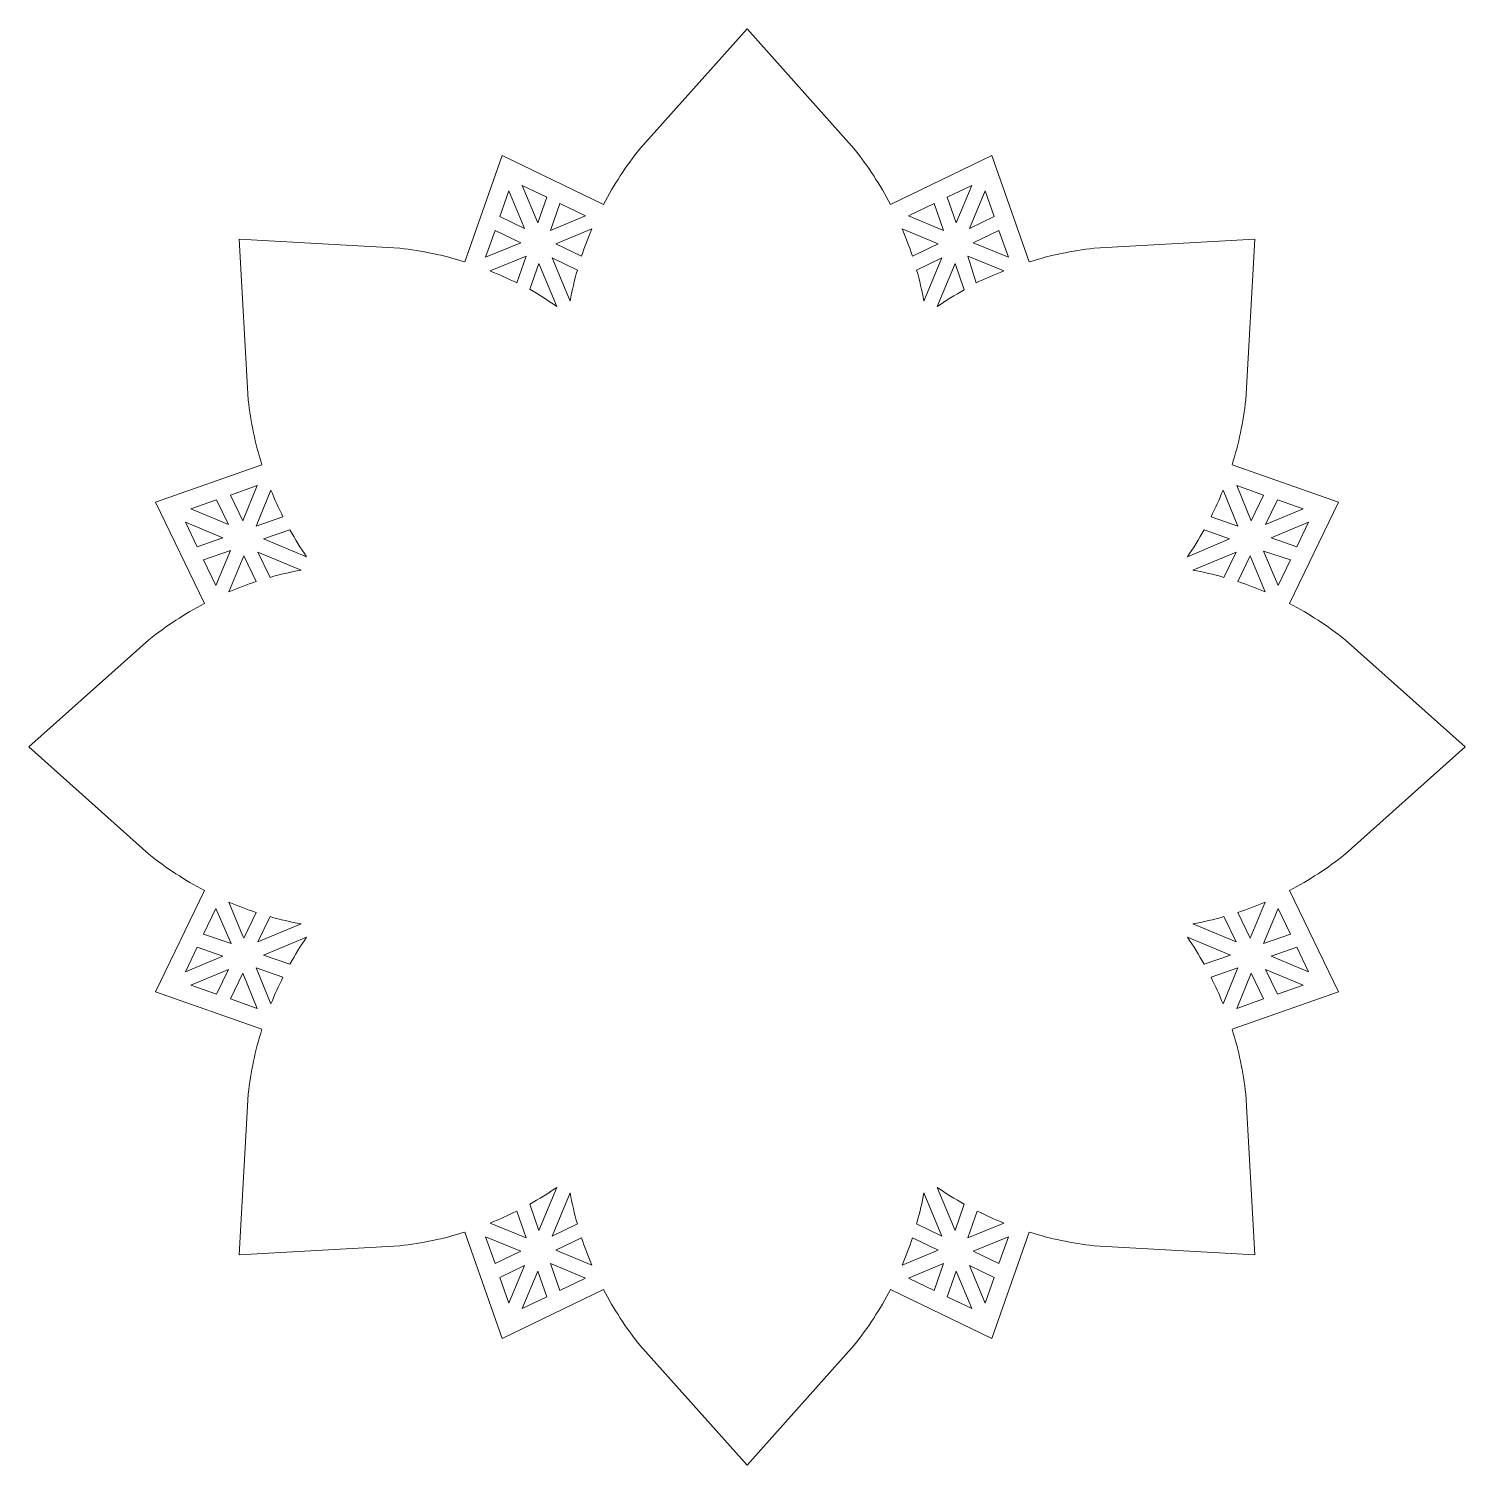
# Model space of a CAD drawing. Header units: centimetres. Extents: x -26.7 to 26.7, y -8.3 to 8.3.
# Drawn here: x -8.34 to 7.58, y -7.96 to 7.96 of the extents above; entities that cross this region are included whole.
import ezdxf

# ---------------------------------------------------------------- set-up
doc = ezdxf.new("R2010")
doc.units = ezdxf.units.CM
doc.header["$MEASUREMENT"] = 0
doc.layers.add('Layer 1', color=7, linetype='Continuous')

msp = doc.modelspace()

# ---------------------------------------------------------------- linework, layer by layer
at = {"layer": 'Layer 1', "color": 181, "lineweight": 9}
for points, knots in [([(0.8094, -6.62815), (0.96307, -6.4362), (1.09781, -6.22985), (1.21173, -6.01195), (1.21173, -6.01195), (1.21173, -6.01195), (2.33576, -6.55434), (2.33576, -6.55434), (2.33576, -6.55434), (2.33576, -6.55434), (2.74704, -5.37601), (2.74704, -5.37601), (2.74704, -5.37601), (2.98166, -5.44953), (3.22286, -5.50017), (3.46724, -5.52723), (3.46724, -5.52723), (3.46724, -5.52723), (5.24959, -5.62873), (5.24959, -5.62873), (5.24959, -5.62873), (5.24959, -5.62873), (5.14809, -3.84638), (5.14809, -3.84638), (5.14809, -3.84638), (5.12103, -3.60199), (5.07039, -3.3608), (4.99687, -3.12617), (4.99687, -3.12617), (4.99687, -3.12617), (6.1752, -2.71489), (6.1752, -2.71489), (6.1752, -2.71489), (6.1752, -2.71489), (5.63281, -1.59087), (5.63281, -1.59087), (5.63281, -1.59087), (5.85071, -1.47694), (6.05707, -1.34221), (6.24901, -1.18854), (6.24901, -1.18854), (6.24901, -1.18854), (7.58109, 0.00001), (7.58109, 0.00001), (7.58109, 0.00001), (7.58109, 0.00001), (6.24901, 1.18855), (6.24901, 1.18855), (6.24901, 1.18855), (6.05707, 1.34222), (5.85071, 1.47695), (5.63281, 1.59087), (5.63281, 1.59087), (5.63281, 1.59087), (6.1752, 2.7149), (6.1752, 2.7149), (6.1752, 2.7149), (6.1752, 2.7149), (4.99687, 3.12618), (4.99687, 3.12618), (4.99687, 3.12618), (5.07039, 3.36081), (5.12103, 3.602), (5.14809, 3.84639), (5.14809, 3.84639), (5.14809, 3.84639), (5.24959, 5.62874), (5.24959, 5.62874), (5.24959, 5.62874), (5.24959, 5.62874), (3.46724, 5.52724), (3.46724, 5.52724), (3.46724, 5.52724), (3.22286, 5.50018), (2.98167, 5.44953), (2.74704, 5.37601), (2.74704, 5.37601), (2.74704, 5.37601), (2.33576, 6.55435), (2.33576, 6.55435), (2.33576, 6.55435), (2.33576, 6.55435), (1.21173, 6.01196), (1.21173, 6.01196), (1.21173, 6.01196), (1.09781, 6.22986), (0.96307, 6.43621), (0.8094, 6.62815), (0.8094, 6.62815), (0.8094, 6.62815), (-0.37914, 7.96023), (-0.37914, 7.96023), (-0.37914, 7.96023), (-0.37914, 7.96023), (-1.56769, 6.62815), (-1.56769, 6.62815), (-1.56769, 6.62815), (-1.72136, 6.43621), (-1.8561, 6.22985), (-1.97001, 6.01196), (-1.97001, 6.01196), (-1.97001, 6.01196), (-3.09404, 6.55435), (-3.09404, 6.55435), (-3.09404, 6.55435), (-3.09404, 6.55435), (-3.50532, 5.37601), (-3.50532, 5.37601), (-3.50532, 5.37601), (-3.73995, 5.44953), (-3.98114, 5.50018), (-4.22553, 5.52724), (-4.22553, 5.52724), (-4.22553, 5.52724), (-6.00788, 5.62874), (-6.00788, 5.62874), (-6.00788, 5.62874), (-6.00788, 5.62874), (-5.90638, 3.84639), (-5.90638, 3.84639), (-5.90638, 3.84639), (-5.87932, 3.602), (-5.82868, 3.36081), (-5.75516, 3.12618), (-5.75516, 3.12618), (-5.75516, 3.12618), (-6.93349, 2.7149), (-6.93349, 2.7149), (-6.93349, 2.7149), (-6.93349, 2.7149), (-6.39111, 1.59087), (-6.39111, 1.59087), (-6.39111, 1.59087), (-6.609, 1.47695), (-6.81536, 1.34222), (-7.0073, 1.18855), (-7.0073, 1.18855), (-7.0073, 1.18855), (-8.33938, 0.00001), (-8.33938, 0.00001), (-8.33938, 0.00001), (-8.33938, 0.00001), (-7.0073, -1.18854), (-7.0073, -1.18854), (-7.0073, -1.18854), (-6.81536, -1.34221), (-6.609, -1.47694), (-6.3911, -1.59087), (-6.3911, -1.59087), (-6.3911, -1.59087), (-6.93349, -2.71489), (-6.93349, -2.71489), (-6.93349, -2.71489), (-6.93349, -2.71489), (-5.75515, -3.12617), (-5.75515, -3.12617), (-5.75515, -3.12617), (-5.82868, -3.3608), (-5.87932, -3.60199), (-5.90638, -3.84638), (-5.90638, -3.84638), (-5.90638, -3.84638), (-6.00788, -5.62873), (-6.00788, -5.62873), (-6.00788, -5.62873), (-6.00788, -5.62873), (-4.22553, -5.52723), (-4.22553, -5.52723), (-4.22553, -5.52723), (-3.98114, -5.50017), (-3.73995, -5.44953), (-3.50532, -5.37601), (-3.50532, -5.37601), (-3.50532, -5.37601), (-3.09404, -6.55434), (-3.09404, -6.55434), (-3.09404, -6.55434), (-3.09404, -6.55434), (-1.97001, -6.01195), (-1.97001, -6.01195), (-1.97001, -6.01195), (-1.85609, -6.22985), (-1.72136, -6.4362), (-1.56769, -6.62815), (-1.56769, -6.62815), (-1.56769, -6.62815), (-0.37914, -7.96023), (-0.37914, -7.96023), (-0.37914, -7.96023), (-0.37914, -7.96023), (0.8094, -6.62815), (0.8094, -6.62815)], [0, 0, 0, 0, 0.02040816, 0.02040816, 0.02040816, 0.02040816, 0.04081633, 0.04081633, 0.04081633, 0.04081633, 0.06122449, 0.06122449, 0.06122449, 0.06122449, 0.08163265, 0.08163265, 0.08163265, 0.08163265, 0.10204082, 0.10204082, 0.10204082, 0.10204082, 0.12244898, 0.12244898, 0.12244898, 0.12244898, 0.14285714, 0.14285714, 0.14285714, 0.14285714, 0.16326531, 0.16326531, 0.16326531, 0.16326531, 0.18367347, 0.18367347, 0.18367347, 0.18367347, 0.20408163, 0.20408163, 0.20408163, 0.20408163, 0.2244898, 0.2244898, 0.2244898, 0.2244898, 0.24489796, 0.24489796, 0.24489796, 0.24489796, 0.26530612, 0.26530612, 0.26530612, 0.26530612, 0.28571429, 0.28571429, 0.28571429, 0.28571429, 0.30612245, 0.30612245, 0.30612245, 0.30612245, 0.32653061, 0.32653061, 0.32653061, 0.32653061, 0.34693878, 0.34693878, 0.34693878, 0.34693878, 0.36734694, 0.36734694, 0.36734694, 0.36734694, 0.3877551, 0.3877551, 0.3877551, 0.3877551, 0.40816327, 0.40816327, 0.40816327, 0.40816327, 0.42857143, 0.42857143, 0.42857143, 0.42857143, 0.44897959, 0.44897959, 0.44897959, 0.44897959, 0.46938776, 0.46938776, 0.46938776, 0.46938776, 0.48979592, 0.48979592, 0.48979592, 0.48979592, 0.51020408, 0.51020408, 0.51020408, 0.51020408, 0.53061224, 0.53061224, 0.53061224, 0.53061224, 0.55102041, 0.55102041, 0.55102041, 0.55102041, 0.57142857, 0.57142857, 0.57142857, 0.57142857, 0.59183673, 0.59183673, 0.59183673, 0.59183673, 0.6122449, 0.6122449, 0.6122449, 0.6122449, 0.63265306, 0.63265306, 0.63265306, 0.63265306, 0.65306122, 0.65306122, 0.65306122, 0.65306122, 0.67346939, 0.67346939, 0.67346939, 0.67346939, 0.69387755, 0.69387755, 0.69387755, 0.69387755, 0.71428571, 0.71428571, 0.71428571, 0.71428571, 0.73469388, 0.73469388, 0.73469388, 0.73469388, 0.75510204, 0.75510204, 0.75510204, 0.75510204, 0.7755102, 0.7755102, 0.7755102, 0.7755102, 0.79591837, 0.79591837, 0.79591837, 0.79591837, 0.81632653, 0.81632653, 0.81632653, 0.81632653, 0.83673469, 0.83673469, 0.83673469, 0.83673469, 0.85714286, 0.85714286, 0.85714286, 0.85714286, 0.87755102, 0.87755102, 0.87755102, 0.87755102, 0.89795918, 0.89795918, 0.89795918, 0.89795918, 0.91836735, 0.91836735, 0.91836735, 0.91836735, 0.93877551, 0.93877551, 0.93877551, 0.93877551, 0.95918367, 0.95918367, 0.95918367, 0.95918367, 1, 1, 1, 1]), ([(-2.59836, 6.09309), (-2.59836, 6.09309), (-2.69806, 5.80742), (-2.69806, 5.80742), (-2.69806, 5.80742), (-2.69806, 5.80742), (-2.87086, 6.22459), (-2.87086, 6.22459), (-2.87086, 6.22459), (-2.87086, 6.22459), (-2.59836, 6.09309), (-2.59836, 6.09309)], [0, 0, 0, 0, 0.25, 0.25, 0.25, 0.25, 0.5, 0.5, 0.5, 0.5, 1, 1, 1, 1]), ([(1.93978, 5.80742), (1.93978, 5.80742), (2.11257, 6.22459), (2.11257, 6.22459), (2.11257, 6.22459), (2.11257, 6.22459), (1.84007, 6.09309), (1.84007, 6.09309), (1.84007, 6.09309), (1.84007, 6.09309), (1.93978, 5.80742), (1.93978, 5.80742)], [0, 0, 0, 0, 0.25, 0.25, 0.25, 0.25, 0.5, 0.5, 0.5, 0.5, 1, 1, 1, 1]), ([(-2.84589, 5.7462), (-2.84589, 5.7462), (-2.85339, 5.7643), (-2.85339, 5.7643), (-2.85339, 5.7643), (-2.85339, 5.7643), (-3.01868, 6.16336), (-3.01868, 6.16336), (-3.01868, 6.16336), (-3.01868, 6.16336), (-3.11839, 5.87769), (-3.11839, 5.87769), (-3.11839, 5.87769), (-3.11839, 5.87769), (-2.84589, 5.7462), (-2.84589, 5.7462)], [0, 0, 0, 0, 0.2, 0.2, 0.2, 0.2, 0.4, 0.4, 0.4, 0.4, 0.6, 0.6, 0.6, 0.6, 1, 1, 1, 1]), ([(2.3601, 5.87769), (2.3601, 5.87769), (2.0876, 5.7462), (2.0876, 5.7462), (2.0876, 5.7462), (2.0876, 5.7462), (2.26039, 6.16336), (2.26039, 6.16336), (2.26039, 6.16336), (2.26039, 6.16336), (2.3601, 5.87769), (2.3601, 5.87769)], [0, 0, 0, 0, 0.25, 0.25, 0.25, 0.25, 0.5, 0.5, 0.5, 0.5, 1, 1, 1, 1]), ([(-2.16915, 5.88599), (-2.16915, 5.88599), (-2.45332, 6.02311), (-2.45332, 6.02311), (-2.45332, 6.02311), (-2.45332, 6.02311), (-2.55729, 5.72521), (-2.55729, 5.72521), (-2.55729, 5.72521), (-2.55729, 5.72521), (-2.16915, 5.88599), (-2.16915, 5.88599)], [0, 0, 0, 0, 0.25, 0.25, 0.25, 0.25, 0.5, 0.5, 0.5, 0.5, 1, 1, 1, 1]), ([(1.79901, 5.72521), (1.79901, 5.72521), (1.69503, 6.02311), (1.69503, 6.02311), (1.69503, 6.02311), (1.69503, 6.02311), (1.41087, 5.88599), (1.41087, 5.88599), (1.41087, 5.88599), (1.41087, 5.88599), (1.79901, 5.72521), (1.79901, 5.72521)], [0, 0, 0, 0, 0.25, 0.25, 0.25, 0.25, 0.5, 0.5, 0.5, 0.5, 1, 1, 1, 1]), ([(-2.09779, 5.74236), (-2.09779, 5.74236), (-2.49606, 5.57739), (-2.49606, 5.57739), (-2.49606, 5.57739), (-2.49606, 5.57739), (-2.21188, 5.44026), (-2.21188, 5.44026), (-2.21188, 5.44026), (-2.17813, 5.54253), (-2.14007, 5.64332), (-2.09779, 5.74236)], [0, 0, 0, 0, 0.25, 0.25, 0.25, 0.25, 0.5, 0.5, 0.5, 0.5, 1, 1, 1, 1]), ([(1.73778, 5.57739), (1.73778, 5.57739), (1.45359, 5.44026), (1.45359, 5.44026), (1.45359, 5.44026), (1.41985, 5.54253), (1.38178, 5.64332), (1.3395, 5.74236), (1.3395, 5.74236), (1.3395, 5.74236), (1.73778, 5.57739), (1.73778, 5.57739)], [0, 0, 0, 0, 0.25, 0.25, 0.25, 0.25, 0.5, 0.5, 0.5, 0.5, 1, 1, 1, 1]), ([(-2.88729, 5.58852), (-2.88729, 5.58852), (-3.17146, 5.72564), (-3.17146, 5.72564), (-3.17146, 5.72564), (-3.17146, 5.72564), (-3.27543, 5.42775), (-3.27543, 5.42775), (-3.27543, 5.42775), (-3.27543, 5.42775), (-2.88729, 5.58852), (-2.88729, 5.58852)], [0, 0, 0, 0, 0.25, 0.25, 0.25, 0.25, 0.5, 0.5, 0.5, 0.5, 1, 1, 1, 1]), ([(2.51715, 5.42775), (2.51715, 5.42775), (2.41317, 5.72564), (2.41317, 5.72564), (2.41317, 5.72564), (2.41317, 5.72564), (2.12901, 5.58852), (2.12901, 5.58852), (2.12901, 5.58852), (2.12901, 5.58852), (2.51715, 5.42775), (2.51715, 5.42775)], [0, 0, 0, 0, 0.25, 0.25, 0.25, 0.25, 0.5, 0.5, 0.5, 0.5, 1, 1, 1, 1]), ([(-3.22434, 5.27573), (-3.22434, 5.27573), (-2.82606, 5.4407), (-2.82606, 5.4407), (-2.82606, 5.4407), (-2.82606, 5.4407), (-2.93005, 5.14278), (-2.93005, 5.14278), (-2.93005, 5.14278), (-3.02622, 5.19124), (-3.12441, 5.23559), (-3.22434, 5.27573)], [0, 0, 0, 0, 0.25, 0.25, 0.25, 0.25, 0.5, 0.5, 0.5, 0.5, 1, 1, 1, 1]), ([(-2.33968, 4.94221), (-2.33968, 4.94221), (-2.53747, 5.41972), (-2.53747, 5.41972), (-2.53747, 5.41972), (-2.53747, 5.41972), (-2.25932, 5.2855), (-2.25932, 5.2855), (-2.25932, 5.2855), (-2.29139, 5.17237), (-2.3182, 5.05782), (-2.33968, 4.94221)], [0, 0, 0, 0, 0.25, 0.25, 0.25, 0.25, 0.5, 0.5, 0.5, 0.5, 1, 1, 1, 1]), ([(1.5814, 4.94221), (1.55992, 5.05782), (1.5331, 5.17237), (1.50103, 5.2855), (1.50103, 5.2855), (1.50103, 5.2855), (1.77918, 5.41972), (1.77918, 5.41972), (1.77918, 5.41972), (1.77918, 5.41972), (1.5814, 4.94221), (1.5814, 4.94221)], [0, 0, 0, 0, 0.25, 0.25, 0.25, 0.25, 0.5, 0.5, 0.5, 0.5, 1, 1, 1, 1]), ([(2.46605, 5.27573), (2.36612, 5.23559), (2.25841, 5.19124), (2.16224, 5.14278), (2.16224, 5.14278), (2.16224, 5.14278), (2.06778, 5.4407), (2.06778, 5.4407), (2.06778, 5.4407), (2.06778, 5.4407), (2.46605, 5.27573), (2.46605, 5.27573)], [0, 0, 0, 0, 0.25, 0.25, 0.25, 0.25, 0.5, 0.5, 0.5, 0.5, 1, 1, 1, 1]), ([(-2.4875, 4.88098), (-2.4875, 4.88098), (-2.68529, 5.35849), (-2.68529, 5.35849), (-2.68529, 5.35849), (-2.68529, 5.35849), (-2.78707, 5.07404), (-2.78707, 5.07404), (-2.78707, 5.07404), (-2.6844, 5.01672), (-2.58444, 4.94754), (-2.4875, 4.88098)], [0, 0, 0, 0, 0.25, 0.25, 0.25, 0.25, 0.5, 0.5, 0.5, 0.5, 1, 1, 1, 1]), ([(2.02878, 5.0669), (1.92611, 5.00958), (1.82615, 4.94754), (1.72922, 4.88098), (1.72922, 4.88098), (1.72922, 4.88098), (1.92701, 5.35849), (1.92701, 5.35849), (1.92701, 5.35849), (1.92701, 5.35849), (2.02878, 5.0669), (2.02878, 5.0669)], [0, 0, 0, 0, 0.25, 0.25, 0.25, 0.25, 0.5, 0.5, 0.5, 0.5, 1, 1, 1, 1]), ([(-5.80689, 2.89629), (-5.80689, 2.89629), (-6.10479, 2.79232), (-6.10479, 2.79232), (-6.10479, 2.79232), (-6.10479, 2.79232), (-5.96767, 2.50815), (-5.96767, 2.50815), (-5.96767, 2.50815), (-5.96767, 2.50815), (-5.80689, 2.89629), (-5.80689, 2.89629)], [0, 0, 0, 0, 0.25, 0.25, 0.25, 0.25, 0.5, 0.5, 0.5, 0.5, 1, 1, 1, 1]), ([(5.20938, 2.50815), (5.20938, 2.50815), (5.3465, 2.79232), (5.3465, 2.79232), (5.3465, 2.79232), (5.3465, 2.79232), (5.0486, 2.89629), (5.0486, 2.89629), (5.0486, 2.89629), (5.0486, 2.89629), (5.20938, 2.50815), (5.20938, 2.50815)], [0, 0, 0, 0, 0.25, 0.25, 0.25, 0.25, 0.5, 0.5, 0.5, 0.5, 1, 1, 1, 1]), ([(-6.25683, 2.73925), (-6.25683, 2.73925), (-6.12534, 2.46674), (-6.12534, 2.46674), (-6.12534, 2.46674), (-6.12534, 2.46674), (-6.5425, 2.63954), (-6.5425, 2.63954), (-6.5425, 2.63954), (-6.5425, 2.63954), (-6.25683, 2.73925), (-6.25683, 2.73925)], [0, 0, 0, 0, 0.25, 0.25, 0.25, 0.25, 0.5, 0.5, 0.5, 0.5, 1, 1, 1, 1]), ([(-5.65487, 2.8452), (-5.61473, 2.74527), (-5.57038, 2.64708), (-5.52192, 2.55091), (-5.52192, 2.55091), (-5.52192, 2.55091), (-5.81984, 2.44692), (-5.81984, 2.44692), (-5.81984, 2.44692), (-5.81984, 2.44692), (-5.65487, 2.8452), (-5.65487, 2.8452)], [0, 0, 0, 0, 0.25, 0.25, 0.25, 0.25, 0.5, 0.5, 0.5, 0.5, 1, 1, 1, 1]), ([(5.06156, 2.44692), (5.06156, 2.44692), (4.76363, 2.55091), (4.76363, 2.55091), (4.76363, 2.55091), (4.81209, 2.64708), (4.85645, 2.74527), (4.89659, 2.8452), (4.89659, 2.8452), (4.89659, 2.8452), (5.06156, 2.44692), (5.06156, 2.44692)], [0, 0, 0, 0, 0.25, 0.25, 0.25, 0.25, 0.5, 0.5, 0.5, 0.5, 1, 1, 1, 1]), ([(5.36705, 2.46674), (5.36705, 2.46674), (5.78421, 2.63954), (5.78421, 2.63954), (5.78421, 2.63954), (5.78421, 2.63954), (5.49854, 2.73925), (5.49854, 2.73925), (5.49854, 2.73925), (5.49854, 2.73925), (5.36705, 2.46674), (5.36705, 2.46674)], [0, 0, 0, 0, 0.25, 0.25, 0.25, 0.25, 0.5, 0.5, 0.5, 0.5, 1, 1, 1, 1]), ([(-6.18657, 2.31892), (-6.18657, 2.31892), (-6.60373, 2.49172), (-6.60373, 2.49172), (-6.60373, 2.49172), (-6.60373, 2.49172), (-6.47224, 2.21922), (-6.47224, 2.21922), (-6.47224, 2.21922), (-6.47224, 2.21922), (-6.18657, 2.31892), (-6.18657, 2.31892)], [0, 0, 0, 0, 0.25, 0.25, 0.25, 0.25, 0.5, 0.5, 0.5, 0.5, 1, 1, 1, 1]), ([(-5.44604, 2.40793), (-5.38872, 2.30526), (-5.32668, 2.2053), (-5.26012, 2.10836), (-5.26012, 2.10836), (-5.26012, 2.10836), (-5.73763, 2.30615), (-5.73763, 2.30615), (-5.73763, 2.30615), (-5.73763, 2.30615), (-5.44604, 2.40793), (-5.44604, 2.40793)], [0, 0, 0, 0, 0.25, 0.25, 0.25, 0.25, 0.5, 0.5, 0.5, 0.5, 1, 1, 1, 1]), ([(4.50184, 2.10836), (4.5684, 2.2053), (4.63043, 2.30526), (4.68775, 2.40793), (4.68775, 2.40793), (4.68775, 2.40793), (4.96982, 2.30615), (4.96982, 2.30615), (4.96982, 2.30615), (4.96982, 2.30615), (4.50184, 2.10836), (4.50184, 2.10836)], [0, 0, 0, 0, 0.25, 0.25, 0.25, 0.25, 0.5, 0.5, 0.5, 0.5, 1, 1, 1, 1]), ([(5.71395, 2.21922), (5.71395, 2.21922), (5.42828, 2.31892), (5.42828, 2.31892), (5.42828, 2.31892), (5.42828, 2.31892), (5.84544, 2.49172), (5.84544, 2.49172), (5.84544, 2.49172), (5.84544, 2.49172), (5.71395, 2.21922), (5.71395, 2.21922)], [0, 0, 0, 0, 0.25, 0.25, 0.25, 0.25, 0.5, 0.5, 0.5, 0.5, 1, 1, 1, 1]), ([(-6.10436, 2.17815), (-6.10436, 2.17815), (-6.40225, 2.07418), (-6.40225, 2.07418), (-6.40225, 2.07418), (-6.40225, 2.07418), (-6.26513, 1.79001), (-6.26513, 1.79001), (-6.26513, 1.79001), (-6.26513, 1.79001), (-6.10436, 2.17815), (-6.10436, 2.17815)], [0, 0, 0, 0, 0.25, 0.25, 0.25, 0.25, 0.5, 0.5, 0.5, 0.5, 1, 1, 1, 1]), ([(-6.12151, 1.71865), (-6.12151, 1.71865), (-5.95654, 2.11692), (-5.95654, 2.11692), (-5.95654, 2.11692), (-5.95654, 2.11692), (-5.8194, 1.83273), (-5.8194, 1.83273), (-5.8194, 1.83273), (-5.92167, 1.79899), (-6.02246, 1.76093), (-6.12151, 1.71865)], [0, 0, 0, 0, 0.25, 0.25, 0.25, 0.25, 0.5, 0.5, 0.5, 0.5, 1, 1, 1, 1]), ([(-5.32136, 1.96054), (-5.43696, 1.93906), (-5.55151, 1.91225), (-5.66464, 1.88018), (-5.66464, 1.88018), (-5.66464, 1.88018), (-5.79886, 2.15833), (-5.79886, 2.15833), (-5.79886, 2.15833), (-5.79886, 2.15833), (-5.32136, 1.96054), (-5.32136, 1.96054)], [0, 0, 0, 0, 0.25, 0.25, 0.25, 0.25, 0.5, 0.5, 0.5, 0.5, 1, 1, 1, 1]), ([(4.90635, 1.88018), (4.79323, 1.91225), (4.67868, 1.93906), (4.56307, 1.96054), (4.56307, 1.96054), (4.56307, 1.96054), (5.04057, 2.15833), (5.04057, 2.15833), (5.04057, 2.15833), (5.04057, 2.15833), (4.90635, 1.88018), (4.90635, 1.88018)], [0, 0, 0, 0, 0.25, 0.25, 0.25, 0.25, 0.5, 0.5, 0.5, 0.5, 1, 1, 1, 1]), ([(5.36322, 1.71865), (5.26417, 1.76093), (5.16338, 1.79899), (5.06111, 1.83273), (5.06111, 1.83273), (5.06111, 1.83273), (5.19825, 2.11692), (5.19825, 2.11692), (5.19825, 2.11692), (5.19825, 2.11692), (5.36322, 1.71865), (5.36322, 1.71865)], [0, 0, 0, 0, 0.25, 0.25, 0.25, 0.25, 0.5, 0.5, 0.5, 0.5, 1, 1, 1, 1]), ([(5.50684, 1.79001), (5.50684, 1.79001), (5.64396, 2.07418), (5.64396, 2.07418), (5.64396, 2.07418), (5.64396, 2.07418), (5.34607, 2.16863), (5.34607, 2.16863), (5.34607, 2.16863), (5.34607, 2.16863), (5.50684, 1.79001), (5.50684, 1.79001)], [0, 0, 0, 0, 0.25, 0.25, 0.25, 0.25, 0.5, 0.5, 0.5, 0.5, 1, 1, 1, 1]), ([(-6.12151, -1.71864), (-6.02246, -1.76092), (-5.92167, -1.79898), (-5.8194, -1.83273), (-5.8194, -1.83273), (-5.8194, -1.83273), (-5.95654, -2.11691), (-5.95654, -2.11691), (-5.95654, -2.11691), (-5.95654, -2.11691), (-5.96527, -2.09582), (-5.96527, -2.09582), (-5.96527, -2.09582), (-5.96527, -2.09582), (-6.12151, -1.71864), (-6.12151, -1.71864)], [0, 0, 0, 0, 0.2, 0.2, 0.2, 0.2, 0.4, 0.4, 0.4, 0.4, 0.6, 0.6, 0.6, 0.6, 1, 1, 1, 1]), ([(5.19825, -2.11691), (5.19825, -2.11691), (5.06111, -1.83273), (5.06111, -1.83273), (5.06111, -1.83273), (5.16338, -1.79898), (5.26417, -1.76092), (5.36322, -1.71864), (5.36322, -1.71864), (5.36322, -1.71864), (5.19825, -2.11691), (5.19825, -2.11691)], [0, 0, 0, 0, 0.25, 0.25, 0.25, 0.25, 0.5, 0.5, 0.5, 0.5, 1, 1, 1, 1]), ([(-6.26513, -1.79), (-6.26513, -1.79), (-6.40225, -2.07417), (-6.40225, -2.07417), (-6.40225, -2.07417), (-6.40225, -2.07417), (-6.09483, -2.17815), (-6.09483, -2.17815), (-6.09483, -2.17815), (-6.09483, -2.17815), (-6.26513, -1.79), (-6.26513, -1.79)], [0, 0, 0, 0, 0.25, 0.25, 0.25, 0.25, 0.5, 0.5, 0.5, 0.5, 1, 1, 1, 1]), ([(-5.66464, -1.88017), (-5.55151, -1.91224), (-5.43696, -1.93906), (-5.32135, -1.96053), (-5.32135, -1.96053), (-5.32135, -1.96053), (-5.79886, -2.15832), (-5.79886, -2.15832), (-5.79886, -2.15832), (-5.79886, -2.15832), (-5.66464, -1.88017), (-5.66464, -1.88017)], [0, 0, 0, 0, 0.25, 0.25, 0.25, 0.25, 0.5, 0.5, 0.5, 0.5, 1, 1, 1, 1]), ([(4.56307, -1.96053), (4.67868, -1.93906), (4.79323, -1.91224), (4.90635, -1.88017), (4.90635, -1.88017), (4.90635, -1.88017), (5.04057, -2.15832), (5.04057, -2.15832), (5.04057, -2.15832), (5.04057, -2.15832), (4.56307, -1.96053), (4.56307, -1.96053)], [0, 0, 0, 0, 0.25, 0.25, 0.25, 0.25, 0.5, 0.5, 0.5, 0.5, 1, 1, 1, 1]), ([(5.34607, -2.17815), (5.34607, -2.17815), (5.64396, -2.07417), (5.64396, -2.07417), (5.64396, -2.07417), (5.64396, -2.07417), (5.50684, -1.79), (5.50684, -1.79), (5.50684, -1.79), (5.50684, -1.79), (5.34607, -2.17815), (5.34607, -2.17815)], [0, 0, 0, 0, 0.25, 0.25, 0.25, 0.25, 0.5, 0.5, 0.5, 0.5, 1, 1, 1, 1]), ([(-6.47224, -2.21921), (-6.47224, -2.21921), (-6.18657, -2.31892), (-6.18657, -2.31892), (-6.18657, -2.31892), (-6.18657, -2.31892), (-6.60373, -2.49171), (-6.60373, -2.49171), (-6.60373, -2.49171), (-6.60373, -2.49171), (-6.47224, -2.21921), (-6.47224, -2.21921)], [0, 0, 0, 0, 0.25, 0.25, 0.25, 0.25, 0.5, 0.5, 0.5, 0.5, 1, 1, 1, 1]), ([(-5.26012, -2.10835), (-5.32668, -2.20529), (-5.38872, -2.30525), (-5.44604, -2.40792), (-5.44604, -2.40792), (-5.44604, -2.40792), (-5.73763, -2.30614), (-5.73763, -2.30614), (-5.73763, -2.30614), (-5.73763, -2.30614), (-5.26012, -2.10835), (-5.26012, -2.10835)], [0, 0, 0, 0, 0.25, 0.25, 0.25, 0.25, 0.5, 0.5, 0.5, 0.5, 1, 1, 1, 1]), ([(4.68775, -2.40792), (4.63043, -2.30525), (4.5684, -2.20529), (4.50184, -2.10835), (4.50184, -2.10835), (4.50184, -2.10835), (4.97934, -2.30614), (4.97934, -2.30614), (4.97934, -2.30614), (4.97934, -2.30614), (4.68775, -2.40792), (4.68775, -2.40792)], [0, 0, 0, 0, 0.25, 0.25, 0.25, 0.25, 0.5, 0.5, 0.5, 0.5, 1, 1, 1, 1]), ([(5.42828, -2.31892), (5.42828, -2.31892), (5.84544, -2.49171), (5.84544, -2.49171), (5.84544, -2.49171), (5.84544, -2.49171), (5.71395, -2.21921), (5.71395, -2.21921), (5.71395, -2.21921), (5.71395, -2.21921), (5.42828, -2.31892), (5.42828, -2.31892)], [0, 0, 0, 0, 0.25, 0.25, 0.25, 0.25, 0.5, 0.5, 0.5, 0.5, 1, 1, 1, 1]), ([(-6.12534, -2.46674), (-6.12534, -2.46674), (-6.5425, -2.63953), (-6.5425, -2.63953), (-6.5425, -2.63953), (-6.5425, -2.63953), (-6.25683, -2.73924), (-6.25683, -2.73924), (-6.25683, -2.73924), (-6.25683, -2.73924), (-6.12534, -2.46674), (-6.12534, -2.46674)], [0, 0, 0, 0, 0.25, 0.25, 0.25, 0.25, 0.5, 0.5, 0.5, 0.5, 1, 1, 1, 1]), ([(-5.96767, -2.50814), (-5.96767, -2.50814), (-6.10479, -2.79231), (-6.10479, -2.79231), (-6.10479, -2.79231), (-6.10479, -2.79231), (-5.80689, -2.89628), (-5.80689, -2.89628), (-5.80689, -2.89628), (-5.80689, -2.89628), (-5.96767, -2.50814), (-5.96767, -2.50814)], [0, 0, 0, 0, 0.25, 0.25, 0.25, 0.25, 0.5, 0.5, 0.5, 0.5, 1, 1, 1, 1]), ([(-5.81984, -2.44692), (-5.81984, -2.44692), (-5.52192, -2.5509), (-5.52192, -2.5509), (-5.52192, -2.5509), (-5.57038, -2.64707), (-5.61473, -2.74526), (-5.65487, -2.84519), (-5.65487, -2.84519), (-5.65487, -2.84519), (-5.81984, -2.44692), (-5.81984, -2.44692)], [0, 0, 0, 0, 0.25, 0.25, 0.25, 0.25, 0.5, 0.5, 0.5, 0.5, 1, 1, 1, 1]), ([(4.89658, -2.84519), (4.85645, -2.74526), (4.81209, -2.64707), (4.76363, -2.5509), (4.76363, -2.5509), (4.76363, -2.5509), (5.06156, -2.44692), (5.06156, -2.44692), (5.06156, -2.44692), (5.06156, -2.44692), (4.89658, -2.84519), (4.89658, -2.84519)], [0, 0, 0, 0, 0.25, 0.25, 0.25, 0.25, 0.5, 0.5, 0.5, 0.5, 1, 1, 1, 1]), ([(5.0486, -2.89628), (5.0486, -2.89628), (5.3465, -2.79231), (5.3465, -2.79231), (5.3465, -2.79231), (5.3465, -2.79231), (5.20938, -2.50814), (5.20938, -2.50814), (5.20938, -2.50814), (5.20938, -2.50814), (5.0486, -2.89628), (5.0486, -2.89628)], [0, 0, 0, 0, 0.25, 0.25, 0.25, 0.25, 0.5, 0.5, 0.5, 0.5, 1, 1, 1, 1]), ([(5.49854, -2.73924), (5.49854, -2.73924), (5.36705, -2.46674), (5.36705, -2.46674), (5.36705, -2.46674), (5.36705, -2.46674), (5.78421, -2.63953), (5.78421, -2.63953), (5.78421, -2.63953), (5.78421, -2.63953), (5.49854, -2.73924), (5.49854, -2.73924)], [0, 0, 0, 0, 0.25, 0.25, 0.25, 0.25, 0.5, 0.5, 0.5, 0.5, 1, 1, 1, 1]), ([(-2.78707, -5.06689), (-2.6844, -5.00957), (-2.58444, -4.94753), (-2.4875, -4.88098), (-2.4875, -4.88098), (-2.4875, -4.88098), (-2.68529, -5.35848), (-2.68529, -5.35848), (-2.68529, -5.35848), (-2.68529, -5.35848), (-2.78707, -5.06689), (-2.78707, -5.06689)], [0, 0, 0, 0, 0.25, 0.25, 0.25, 0.25, 0.5, 0.5, 0.5, 0.5, 1, 1, 1, 1]), ([(1.72922, -4.88098), (1.82615, -4.94753), (1.92611, -5.00957), (2.02878, -5.06689), (2.02878, -5.06689), (2.02878, -5.06689), (1.92701, -5.35848), (1.92701, -5.35848), (1.92701, -5.35848), (1.92701, -5.35848), (1.72922, -4.88098), (1.72922, -4.88098)], [0, 0, 0, 0, 0.25, 0.25, 0.25, 0.25, 0.5, 0.5, 0.5, 0.5, 1, 1, 1, 1]), ([(-2.33968, -4.9422), (-2.3182, -5.05781), (-2.29139, -5.17236), (-2.25932, -5.28549), (-2.25932, -5.28549), (-2.25932, -5.28549), (-2.53747, -5.41971), (-2.53747, -5.41971), (-2.53747, -5.41971), (-2.53747, -5.41971), (-2.33968, -4.9422), (-2.33968, -4.9422)], [0, 0, 0, 0, 0.25, 0.25, 0.25, 0.25, 0.5, 0.5, 0.5, 0.5, 1, 1, 1, 1]), ([(1.50103, -5.28549), (1.50354, -5.27664), (1.50602, -5.26777), (1.50846, -5.2589), (1.50846, -5.2589), (1.53726, -5.15443), (1.5616, -5.04876), (1.5814, -4.9422), (1.5814, -4.9422), (1.5814, -4.9422), (1.77918, -5.41971), (1.77918, -5.41971), (1.77918, -5.41971), (1.77918, -5.41971), (1.50103, -5.28549), (1.50103, -5.28549)], [0, 0, 0, 0, 0.2, 0.2, 0.2, 0.2, 0.4, 0.4, 0.4, 0.4, 0.6, 0.6, 0.6, 0.6, 1, 1, 1, 1]), ([(-3.22434, -5.27572), (-3.12441, -5.23558), (-3.02622, -5.19123), (-2.93005, -5.14277), (-2.93005, -5.14277), (-2.93005, -5.14277), (-2.82606, -5.44069), (-2.82606, -5.44069), (-2.82606, -5.44069), (-2.82606, -5.44069), (-3.22434, -5.27572), (-3.22434, -5.27572)], [0, 0, 0, 0, 0.25, 0.25, 0.25, 0.25, 0.5, 0.5, 0.5, 0.5, 1, 1, 1, 1]), ([(2.46605, -5.27572), (2.46605, -5.27572), (2.06778, -5.44069), (2.06778, -5.44069), (2.06778, -5.44069), (2.06778, -5.44069), (2.17176, -5.14277), (2.17176, -5.14277), (2.17176, -5.14277), (2.26793, -5.19123), (2.36612, -5.23558), (2.46605, -5.27572)], [0, 0, 0, 0, 0.25, 0.25, 0.25, 0.25, 0.5, 0.5, 0.5, 0.5, 1, 1, 1, 1]), ([(-3.27543, -5.42774), (-3.27543, -5.42774), (-3.17146, -5.72564), (-3.17146, -5.72564), (-3.17146, -5.72564), (-3.17146, -5.72564), (-2.88729, -5.58851), (-2.88729, -5.58851), (-2.88729, -5.58851), (-2.88729, -5.58851), (-3.27543, -5.42774), (-3.27543, -5.42774)], [0, 0, 0, 0, 0.25, 0.25, 0.25, 0.25, 0.5, 0.5, 0.5, 0.5, 1, 1, 1, 1]), ([(-2.49606, -5.57738), (-2.49606, -5.57738), (-2.21188, -5.44025), (-2.21188, -5.44025), (-2.21188, -5.44025), (-2.17813, -5.54252), (-2.14007, -5.64331), (-2.09779, -5.74235), (-2.09779, -5.74235), (-2.09779, -5.74235), (-2.49606, -5.57738), (-2.49606, -5.57738)], [0, 0, 0, 0, 0.25, 0.25, 0.25, 0.25, 0.5, 0.5, 0.5, 0.5, 1, 1, 1, 1]), ([(1.3395, -5.74235), (1.38178, -5.64331), (1.41984, -5.54252), (1.45359, -5.44025), (1.45359, -5.44025), (1.45359, -5.44025), (1.73778, -5.57738), (1.73778, -5.57738), (1.73778, -5.57738), (1.73778, -5.57738), (1.3395, -5.74235), (1.3395, -5.74235)], [0, 0, 0, 0, 0.25, 0.25, 0.25, 0.25, 0.5, 0.5, 0.5, 0.5, 1, 1, 1, 1]), ([(2.12901, -5.58851), (2.12901, -5.58851), (2.41317, -5.72564), (2.41317, -5.72564), (2.41317, -5.72564), (2.41317, -5.72564), (2.51715, -5.42774), (2.51715, -5.42774), (2.51715, -5.42774), (2.51715, -5.42774), (2.12901, -5.58851), (2.12901, -5.58851)], [0, 0, 0, 0, 0.25, 0.25, 0.25, 0.25, 0.5, 0.5, 0.5, 0.5, 1, 1, 1, 1]), ([(-2.55729, -5.7252), (-2.55729, -5.7252), (-2.45332, -6.0231), (-2.45332, -6.0231), (-2.45332, -6.0231), (-2.45332, -6.0231), (-2.16915, -5.88598), (-2.16915, -5.88598), (-2.16915, -5.88598), (-2.16915, -5.88598), (-2.55729, -5.7252), (-2.55729, -5.7252)], [0, 0, 0, 0, 0.25, 0.25, 0.25, 0.25, 0.5, 0.5, 0.5, 0.5, 1, 1, 1, 1]), ([(1.41087, -5.88598), (1.41087, -5.88598), (1.69503, -6.0231), (1.69503, -6.0231), (1.69503, -6.0231), (1.69503, -6.0231), (1.79901, -5.7252), (1.79901, -5.7252), (1.79901, -5.7252), (1.79901, -5.7252), (1.41087, -5.88598), (1.41087, -5.88598)], [0, 0, 0, 0, 0.25, 0.25, 0.25, 0.25, 0.5, 0.5, 0.5, 0.5, 1, 1, 1, 1]), ([(-3.11839, -5.87768), (-3.11839, -5.87768), (-2.84589, -5.74619), (-2.84589, -5.74619), (-2.84589, -5.74619), (-2.84589, -5.74619), (-3.01868, -6.16335), (-3.01868, -6.16335), (-3.01868, -6.16335), (-3.01868, -6.16335), (-3.11839, -5.87768), (-3.11839, -5.87768)], [0, 0, 0, 0, 0.25, 0.25, 0.25, 0.25, 0.5, 0.5, 0.5, 0.5, 1, 1, 1, 1]), ([(-2.69806, -5.80742), (-2.69806, -5.80742), (-2.87086, -6.22458), (-2.87086, -6.22458), (-2.87086, -6.22458), (-2.87086, -6.22458), (-2.59836, -6.09309), (-2.59836, -6.09309), (-2.59836, -6.09309), (-2.59836, -6.09309), (-2.69806, -5.80742), (-2.69806, -5.80742)], [0, 0, 0, 0, 0.25, 0.25, 0.25, 0.25, 0.5, 0.5, 0.5, 0.5, 1, 1, 1, 1]), ([(1.84007, -6.09309), (1.84007, -6.09309), (1.93978, -5.80742), (1.93978, -5.80742), (1.93978, -5.80742), (1.93978, -5.80742), (2.11257, -6.22458), (2.11257, -6.22458), (2.11257, -6.22458), (2.11257, -6.22458), (1.84007, -6.09309), (1.84007, -6.09309)], [0, 0, 0, 0, 0.25, 0.25, 0.25, 0.25, 0.5, 0.5, 0.5, 0.5, 1, 1, 1, 1]), ([(2.0876, -5.74619), (2.0876, -5.74619), (2.26039, -6.16335), (2.26039, -6.16335), (2.26039, -6.16335), (2.26039, -6.16335), (2.3601, -5.87768), (2.3601, -5.87768), (2.3601, -5.87768), (2.3601, -5.87768), (2.0876, -5.74619), (2.0876, -5.74619)], [0, 0, 0, 0, 0.25, 0.25, 0.25, 0.25, 0.5, 0.5, 0.5, 0.5, 1, 1, 1, 1])]:
    msp.add_open_spline(points, degree=3, knots=knots, dxfattribs=at)

doc.saveas('drawing.dxf')
